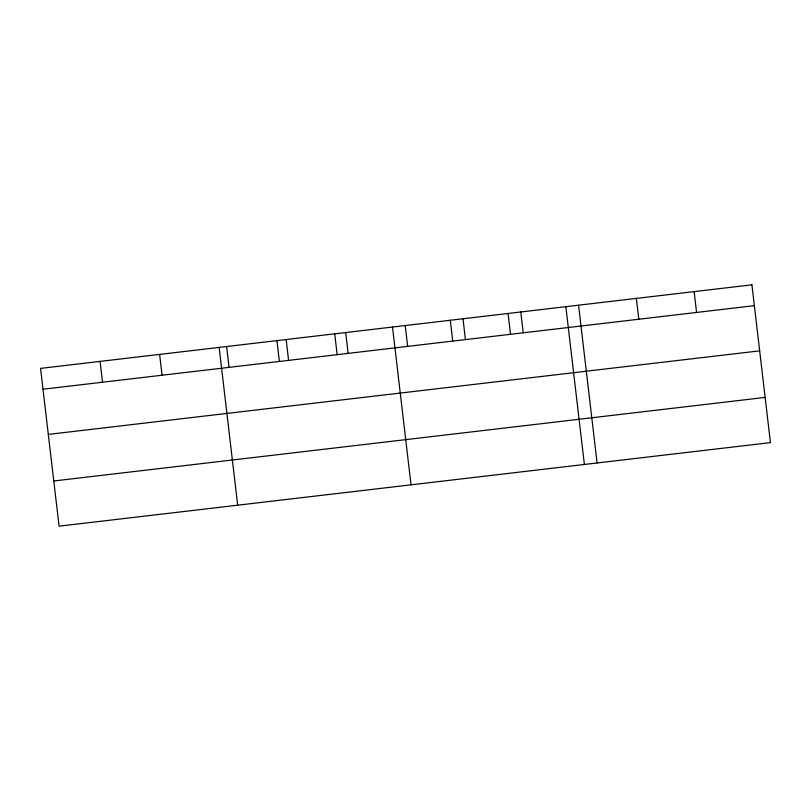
<?xml version="1.0" encoding="UTF-8"?>
<svg xmlns="http://www.w3.org/2000/svg" width="811" height="811" viewBox="0 0 811 811"><rect width="100%" height="100%" fill="white"/><g stroke="black" fill="none" stroke-linecap="round" stroke-linejoin="round"><path stroke-width="1.22" d="M42.993 389.219L754.362 305.656M48.305 434.412L759.674 350.849M53.779 480.984L579.074 419.277M579.226 419.257L765.138 397.41M694.135 291.615L696.578 312.448M636.351 298.397L638.794 319.23M578.567 305.189L597.099 462.969M565.855 306.68L584.386 464.47M520.784 311.982L523.227 332.804M508.071 313.472L510.514 334.304M463 318.764L465.443 339.596M450.287 320.254L452.731 341.086M405.216 325.556L407.659 346.388M392.504 327.046L411.035 484.826M345.679 332.551L348.132 353.373M334.72 333.838L337.163 354.66M286.151 339.535L288.594 360.368M276.936 340.62L279.379 361.453M226.614 346.53L229.057 367.363M219.152 347.412L237.684 505.192M159.615 354.407L162.068 375.24M100.088 361.402L102.531 382.224M751.919 284.823L40.55 368.387L59.081 526.177L770.45 442.613L751.919 284.823"/></g></svg>
